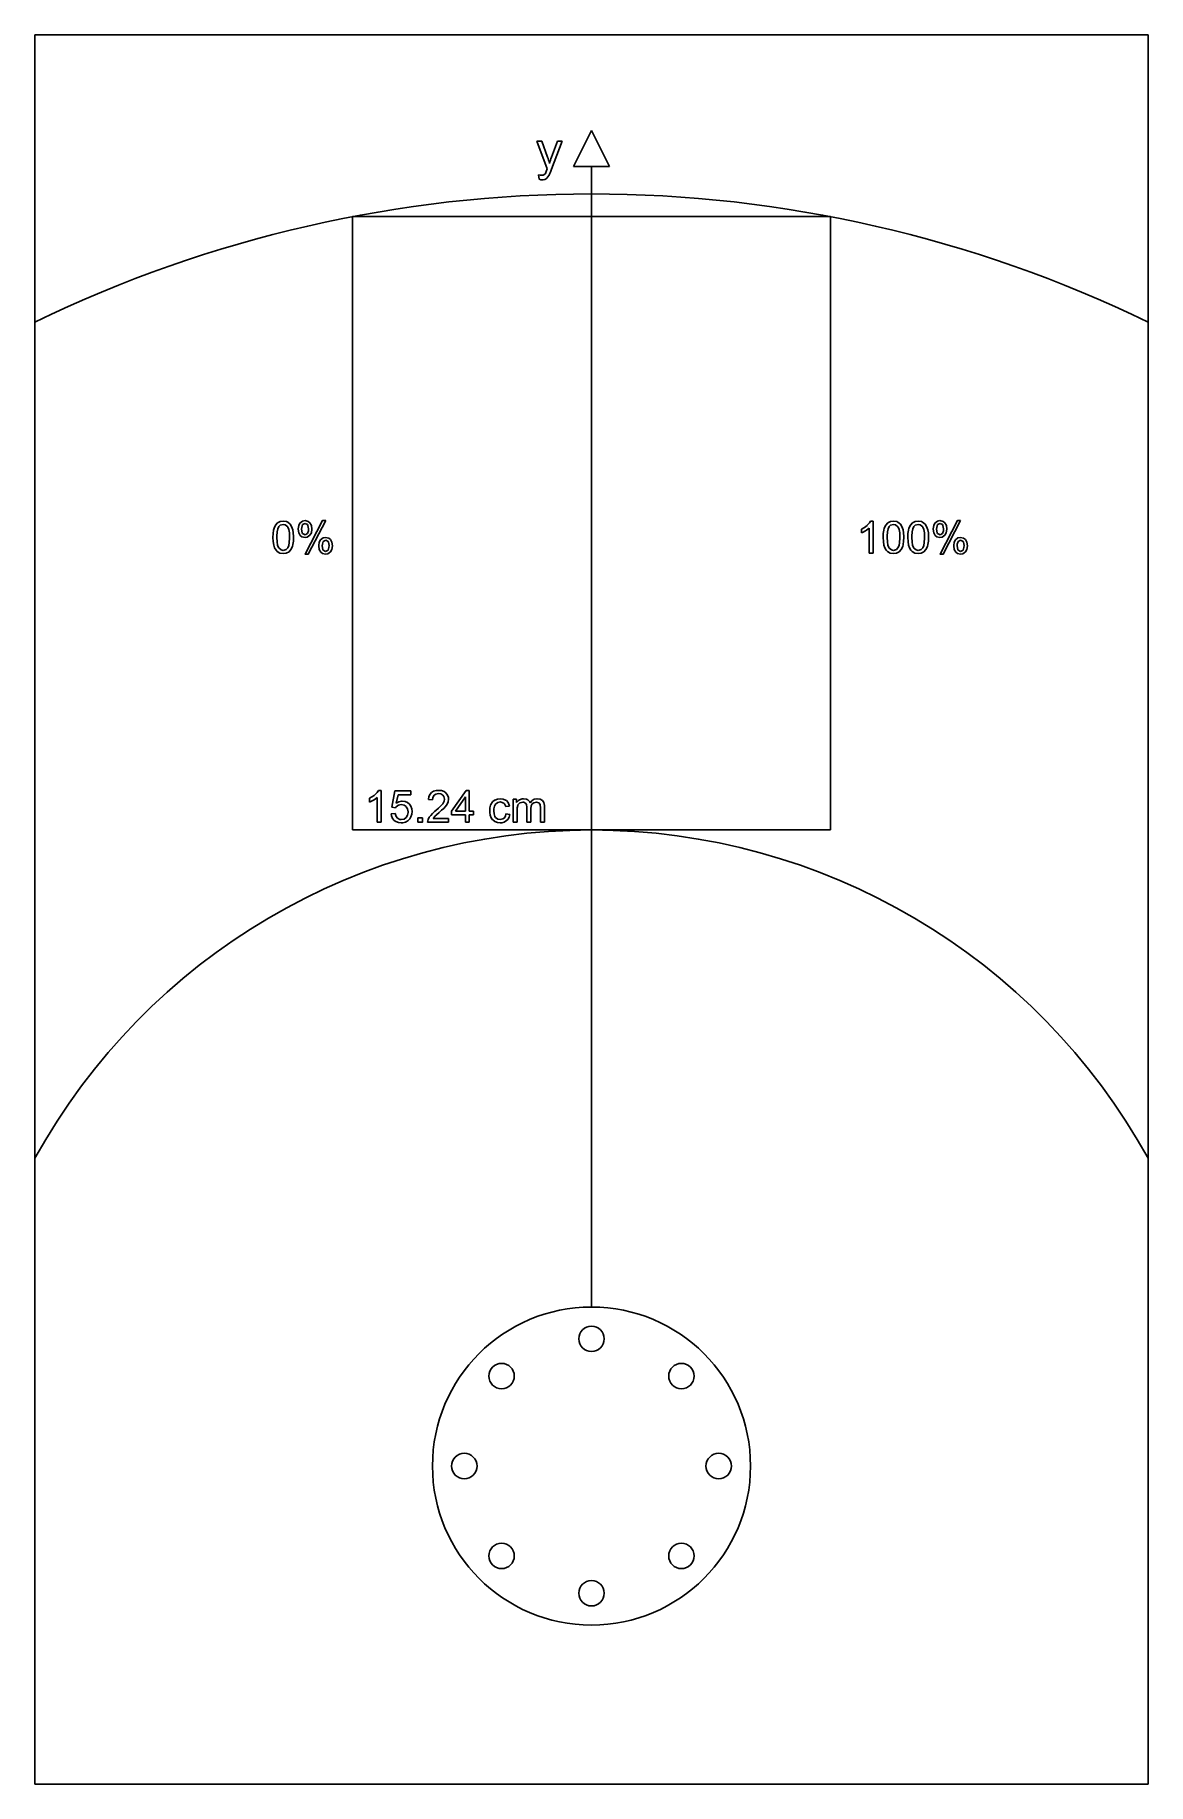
# Model space of a CAD drawing. Header units: millimetres. Extents: x 0 to 350, y 0 to 550.
import ezdxf

# ---------------------------------------------------------------- set-up
doc = ezdxf.new("R2010")
doc.units = ezdxf.units.MM
doc.layers.add('Cut', color=1, linetype='Continuous')
doc.layers.add('Engraver', color=30, linetype='Continuous')

msp = doc.modelspace()

# ---------------------------------------------------------------- linework, layer by layer
at = {"layer": 'Cut'}
msp.add_lwpolyline([(0, 550), (350, 550), (350, 0), (0, 0)], close=True, dxfattribs=at)
for centre in [(175, 140), (146.72, 128.28), (203.28, 128.28), (135, 100), (215, 100), (146.72, 71.72), (203.28, 71.72), (175, 60)]:
    msp.add_circle(centre, 4, dxfattribs=at)
at = {"layer": 'Engraver'}
for p, q in [((175, 520), (169.35, 508.6)), ((175, 520), (180.65, 508.6)), ((159.37, 516.66), (157.78, 516.66)), ((157.78, 516.66), (161.08, 507.95)), ((161.18, 511.63), (159.37, 516.66)), ((161.34, 511.16), (161.18, 511.63)), ((162.4, 511.55), (162.23, 511.07)), ((162.41, 511.59), (162.4, 511.55)), ((164.27, 516.66), (162.41, 511.59)), ((162.43, 507.82), (165.74, 516.66)), ((165.74, 516.66), (164.27, 516.66)), ((158.38, 506), (158.55, 504.62)), ((158.91, 505.89), (158.38, 506)), ((160.01, 506.04), (159.76, 505.93)), ((160.4, 506.35), (160.01, 506.04)), ((160.49, 506.49), (160.4, 506.35)), ((160.65, 506.8), (160.49, 506.49)), ((160.86, 507.34), (160.65, 506.8)), ((160.95, 507.59), (160.86, 507.34)), ((161.08, 507.95), (160.95, 507.59)), ((161.5, 510.68), (161.34, 511.16)), ((161.64, 510.2), (161.5, 510.68)), ((161.78, 509.7), (161.64, 510.2)), ((161.64, 505.91), (161.8, 506.23)), ((161.8, 509.61), (161.78, 509.7)), ((161.94, 510.1), (161.8, 509.61)), ((161.8, 506.23), (161.98, 506.66)), ((162.07, 510.59), (161.94, 510.1)), ((161.98, 506.66), (162.2, 507.19)), ((162.23, 511.07), (162.07, 510.59)), ((162.2, 507.19), (162.43, 507.82)), ((169.35, 508.6), (175, 508.6)), ((175, 150), (175, 508.6)), ((180.65, 508.6), (175, 508.6)), ((158.55, 504.62), (159.03, 504.49)), ((159.23, 505.87), (158.91, 505.89)), ((159.03, 504.49), (159.5, 504.44)), ((159.76, 505.93), (159.23, 505.87)), ((159.5, 504.44), (159.8, 504.46)), ((159.8, 504.46), (160.28, 504.56)), ((160.28, 504.56), (160.71, 504.78)), ((160.71, 504.78), (160.99, 505.01)), ((160.99, 505.01), (161.31, 505.38)), ((161.31, 505.38), (161.61, 505.85)), ((161.61, 505.85), (161.64, 505.91)), ((99.88, 300), (99.88, 492.88)), ((99.88, 492.88), (250.12, 492.88)), ((250.12, 300), (250.12, 492.88)), ((76.25, 396.56), (75.65, 395.87)), ((77.14, 397.01), (76.25, 396.56)), ((77.09, 395.82), (78.04, 396.11)), ((78.07, 397.13), (77.14, 397.01)), ((78.04, 396.11), (78.7, 395.99)), ((79.11, 396.98), (78.07, 397.13)), ((79.47, 396.83), (79.11, 396.98)), ((80.28, 396.14), (79.47, 396.83)), ((80.46, 395.87), (80.28, 396.14)), ((83.32, 396.53), (82.97, 395.79)), ((84.1, 397.13), (83.32, 396.53)), ((83.89, 395.16), (84.16, 396.02)), ((84.91, 397.28), (84.1, 397.13)), ((84.16, 396.02), (84.94, 396.41)), ((85.89, 397.04), (84.91, 397.28)), ((84.94, 396.41), (85.68, 396.02)), ((85.68, 396.02), (85.83, 395.79)), ((86.46, 396.59), (85.89, 397.04)), ((86.91, 395.79), (86.46, 396.59)), ((262.44, 396.62), (261.67, 395.82)), ((262.77, 397.13), (262.44, 396.62)), ((263.55, 397.13), (262.77, 397.13)), ((263.55, 387.1), (263.55, 397.13)), ((268.15, 396.56), (267.55, 395.87)), ((269.04, 397.01), (268.15, 396.56)), ((268.98, 395.82), (269.94, 396.11)), ((269.97, 397.13), (269.04, 397.01)), ((269.94, 396.11), (270.59, 395.99)), ((271.01, 396.98), (269.97, 397.13)), ((271.37, 396.83), (271.01, 396.98)), ((272.18, 396.14), (271.37, 396.83)), ((272.38, 395.87), (272.18, 396.14)), ((275.91, 396.56), (275.31, 395.87)), ((276.8, 397.01), (275.91, 396.56)), ((276.74, 395.82), (277.7, 396.11)), ((277.73, 397.13), (276.8, 397.01)), ((277.7, 396.11), (278.35, 395.99)), ((278.8, 396.98), (277.73, 397.13)), ((279.13, 396.83), (278.8, 396.98)), ((279.94, 396.14), (279.13, 396.83)), ((280.14, 395.87), (279.94, 396.14)), ((283.01, 396.53), (282.62, 395.79)), ((283.79, 397.13), (283.01, 396.53)), ((283.55, 395.16), (283.85, 396.02)), ((284.56, 397.28), (283.79, 397.13)), ((283.85, 396.02), (284.59, 396.41)), ((285.58, 397.04), (284.56, 397.28)), ((284.59, 396.41), (285.37, 396.02)), ((285.37, 396.02), (285.49, 395.79)), ((286.11, 396.59), (285.58, 397.04)), ((286.59, 395.79), (286.11, 396.59)), ((74.85, 393.25), (74.79, 392.02)), ((74.79, 392.02), (74.79, 391.99)), ((74.79, 391.99), (74.88, 390.68)), ((75, 394.29), (74.85, 393.25)), ((74.88, 390.68), (75.06, 389.61)), ((75.17, 394.89), (75, 394.29)), ((75.65, 395.87), (75.17, 394.89)), ((76.07, 392.44), (76.16, 393.73)), ((76.07, 392.02), (76.07, 392.44)), ((76.13, 390.65), (76.07, 392.02)), ((76.28, 389.58), (76.13, 390.65)), ((76.16, 393.73), (76.37, 394.71)), ((76.37, 394.71), (76.7, 395.4)), ((76.7, 395.4), (77.09, 395.82)), ((78.7, 395.99), (79.47, 395.31)), ((79.47, 395.31), (79.53, 395.22)), ((79.53, 395.22), (79.83, 394.47)), ((79.83, 394.47), (80.01, 393.43)), ((80.04, 391.79), (79.98, 390.44)), ((80.01, 393.43), (80.07, 392.02)), ((80.07, 392.02), (80.04, 391.79)), ((80.91, 394.95), (80.46, 395.87)), ((81.08, 394.38), (80.91, 394.95)), ((81.23, 393.49), (81.08, 394.38)), ((81.11, 389.79), (81.26, 390.8)), ((81.32, 392.32), (81.23, 393.49)), ((81.26, 390.8), (81.32, 392.02)), ((81.32, 392.02), (81.32, 392.32)), ((82.97, 395.79), (82.79, 394.71)), ((82.79, 394.71), (82.79, 394.62)), ((82.79, 394.62), (82.97, 393.49)), ((82.97, 393.49), (83.41, 392.65)), ((83.41, 392.65), (83.92, 392.23)), ((83.86, 394.56), (83.89, 395.16)), ((84.04, 393.46), (83.86, 394.56)), ((83.92, 392.23), (84.91, 391.99)), ((84.16, 393.22), (84.04, 393.46)), ((84.94, 392.83), (84.16, 393.22)), ((84.91, 391.99), (85.59, 392.08)), ((85.71, 393.22), (84.94, 392.83)), ((85.59, 392.08), (86.46, 392.68)), ((85.98, 394.11), (85.71, 393.22)), ((85.83, 395.79), (86.01, 394.68)), ((86.01, 394.68), (85.98, 394.11)), ((86.46, 392.68), (86.91, 393.49)), ((87.05, 394.65), (86.91, 395.79)), ((86.91, 393.49), (87.05, 394.62)), ((87.05, 394.62), (87.05, 394.65)), ((89.41, 390.53), (89.26, 389.46)), ((89.8, 391.28), (89.41, 390.53)), ((90.58, 391.88), (89.8, 391.28)), ((90.37, 389.91), (90.64, 390.77)), ((91.35, 392.02), (90.58, 391.88)), ((90.64, 390.77), (91.41, 391.16)), ((92.37, 391.79), (91.35, 392.02)), ((91.41, 391.16), (92.16, 390.77)), ((92.16, 390.77), (92.31, 390.53)), ((92.31, 390.53), (92.46, 389.43)), ((92.93, 391.34), (92.37, 391.79)), ((93.38, 390.53), (92.93, 391.34)), ((93.53, 389.4), (93.38, 390.53)), ((260.83, 395.16), (259.88, 394.62)), ((259.88, 394.62), (259.88, 393.43)), ((259.88, 393.43), (260.18, 393.58)), ((260.18, 393.58), (261.16, 394.08)), ((261.67, 395.79), (260.83, 395.16)), ((261.16, 394.08), (261.52, 394.29)), ((261.52, 394.29), (262.33, 394.92)), ((261.67, 395.82), (261.67, 395.79)), ((262.33, 394.92), (262.33, 387.1)), ((266.74, 393.25), (266.71, 392.02)), ((266.71, 392.02), (266.71, 391.99)), ((266.71, 391.99), (266.77, 390.68)), ((266.89, 394.29), (266.74, 393.25)), ((266.77, 390.68), (266.95, 389.61)), ((267.07, 394.89), (266.89, 394.29)), ((267.55, 395.87), (267.07, 394.89)), ((267.97, 392.44), (268.06, 393.73)), ((267.97, 392.02), (267.97, 392.44)), ((268.03, 390.65), (267.97, 392.02)), ((268.21, 389.58), (268.03, 390.65)), ((268.06, 393.73), (268.26, 394.71)), ((268.26, 394.71), (268.59, 395.4)), ((268.59, 395.4), (268.98, 395.82)), ((270.59, 395.99), (271.37, 395.31)), ((271.37, 395.31), (271.43, 395.22)), ((271.43, 395.22), (271.73, 394.47)), ((271.73, 394.47), (271.91, 393.43)), ((271.97, 391.79), (271.88, 390.44)), ((271.91, 393.43), (271.97, 392.02)), ((271.97, 392.02), (271.97, 391.79)), ((272.83, 394.95), (272.38, 395.87)), ((272.98, 394.38), (272.83, 394.95)), ((273.16, 393.49), (272.98, 394.38)), ((273.01, 389.79), (273.16, 390.8)), ((273.22, 392.32), (273.16, 393.49)), ((273.16, 390.8), (273.22, 392.02)), ((273.22, 392.02), (273.22, 392.32)), ((274.5, 393.25), (274.47, 392.02)), ((274.47, 392.02), (274.47, 391.99)), ((274.47, 391.99), (274.53, 390.68)), ((274.65, 394.29), (274.5, 393.25)), ((274.53, 390.68), (274.71, 389.61)), ((274.83, 394.89), (274.65, 394.29)), ((275.31, 395.87), (274.83, 394.89)), ((275.73, 392.44), (275.82, 393.73)), ((275.73, 392.02), (275.73, 392.44)), ((275.79, 390.65), (275.73, 392.02)), ((275.97, 389.58), (275.79, 390.65)), ((275.82, 393.73), (276.03, 394.71)), ((276.03, 394.71), (276.35, 395.4)), ((276.35, 395.4), (276.74, 395.82)), ((278.35, 395.99), (279.16, 395.31)), ((279.16, 395.31), (279.22, 395.22)), ((279.22, 395.22), (279.49, 394.47)), ((279.49, 394.47), (279.67, 393.43)), ((279.73, 391.79), (279.64, 390.44)), ((279.67, 393.43), (279.73, 392.02)), ((279.73, 392.02), (279.73, 391.79)), ((280.59, 394.95), (280.14, 395.87)), ((280.74, 394.38), (280.59, 394.95)), ((280.92, 393.49), (280.74, 394.38)), ((280.77, 389.79), (280.92, 390.8)), ((280.98, 392.32), (280.92, 393.49)), ((280.92, 390.8), (280.98, 392.02)), ((280.98, 392.02), (280.98, 392.32)), ((282.62, 395.79), (282.47, 394.71)), ((282.47, 394.71), (282.47, 394.62)), ((282.47, 394.62), (282.62, 393.49)), ((282.62, 393.49), (283.07, 392.65)), ((283.07, 392.65), (283.58, 392.23)), ((283.52, 394.56), (283.55, 395.16)), ((283.7, 393.46), (283.52, 394.56)), ((283.58, 392.23), (284.56, 391.99)), ((283.85, 393.22), (283.7, 393.46)), ((284.59, 392.83), (283.85, 393.22)), ((284.56, 391.99), (285.25, 392.08)), ((285.37, 393.22), (284.59, 392.83)), ((285.25, 392.08), (286.11, 392.68)), ((285.64, 394.11), (285.37, 393.22)), ((285.49, 395.79), (285.67, 394.68)), ((285.67, 394.68), (285.64, 394.11)), ((286.11, 392.68), (286.56, 393.49)), ((286.56, 393.49), (286.74, 394.62)), ((286.74, 394.65), (286.59, 395.79)), ((286.74, 394.62), (286.74, 394.65)), ((289.07, 390.53), (288.92, 389.46)), ((289.46, 391.28), (289.07, 390.53)), ((290.23, 391.88), (289.46, 391.28)), ((290.02, 389.91), (290.29, 390.77)), ((291.04, 392.02), (290.23, 391.88)), ((290.29, 390.77), (291.07, 391.16)), ((292.02, 391.79), (291.04, 392.02)), ((291.07, 391.16), (291.82, 390.77)), ((291.82, 390.77), (291.96, 390.53)), ((291.96, 390.53), (292.14, 389.43)), ((292.59, 391.34), (292.02, 391.79)), ((293.04, 390.53), (292.59, 391.34)), ((293.19, 389.4), (293.04, 390.53)), ((75.06, 389.61), (75.35, 388.68)), ((75.35, 388.68), (75.8, 387.96)), ((75.8, 387.96), (76.13, 387.61)), ((76.13, 387.61), (77, 387.1)), ((76.58, 388.86), (76.28, 389.58)), ((76.64, 388.77), (76.58, 388.86)), ((77.44, 388.05), (76.64, 388.77)), ((77, 387.1), (78.07, 386.92)), ((78.07, 387.94), (77.44, 388.05)), ((79, 388.23), (78.07, 387.94)), ((78.07, 386.92), (79, 387.04)), ((79.47, 388.77), (79, 388.23)), ((79, 387.04), (79.89, 387.52)), ((79.8, 389.43), (79.47, 388.77)), ((79.98, 390.44), (79.8, 389.43)), ((79.89, 387.52), (80.49, 388.17)), ((80.49, 388.17), (80.97, 389.19)), ((80.97, 389.19), (81.11, 389.79)), ((89.26, 389.46), (89.26, 389.37)), ((89.26, 389.37), (89.41, 388.23)), ((89.41, 388.23), (89.86, 387.4)), ((89.86, 387.4), (90.37, 386.98)), ((90.34, 389.31), (90.37, 389.91)), ((90.49, 388.2), (90.34, 389.31)), ((90.37, 386.98), (91.38, 386.74)), ((90.64, 387.96), (90.49, 388.2)), ((91.38, 387.58), (90.64, 387.96)), ((92.16, 387.96), (91.38, 387.58)), ((91.38, 386.74), (92.07, 386.83)), ((92.07, 386.83), (92.9, 387.43)), ((92.43, 388.86), (92.16, 387.96)), ((92.46, 389.43), (92.43, 388.86)), ((92.9, 387.43), (93.38, 388.23)), ((93.38, 388.23), (93.53, 389.37)), ((93.53, 389.37), (93.53, 389.4)), ((262.33, 387.1), (263.55, 387.1)), ((266.95, 389.61), (267.25, 388.68)), ((267.25, 388.68), (267.7, 387.96)), ((267.7, 387.96), (268.03, 387.61)), ((268.03, 387.61), (268.89, 387.1)), ((268.47, 388.86), (268.21, 389.58)), ((268.53, 388.77), (268.47, 388.86)), ((269.34, 388.05), (268.53, 388.77)), ((268.89, 387.1), (269.97, 386.92)), ((269.97, 387.94), (269.34, 388.05)), ((270.89, 388.23), (269.97, 387.94)), ((269.97, 386.92), (270.89, 387.04)), ((271.37, 388.77), (270.89, 388.23)), ((270.89, 387.04), (271.79, 387.52)), ((271.7, 389.43), (271.37, 388.77)), ((271.88, 390.44), (271.7, 389.43)), ((271.79, 387.52), (272.38, 388.17)), ((272.38, 388.17), (272.86, 389.19)), ((272.86, 389.19), (273.01, 389.79)), ((274.71, 389.61), (275.01, 388.68)), ((275.01, 388.68), (275.46, 387.96)), ((275.46, 387.96), (275.79, 387.61)), ((275.79, 387.61), (276.65, 387.1)), ((276.23, 388.86), (275.97, 389.58)), ((276.29, 388.77), (276.23, 388.86)), ((277.1, 388.05), (276.29, 388.77)), ((276.65, 387.1), (277.73, 386.92)), ((277.73, 387.94), (277.1, 388.05)), ((278.65, 388.23), (277.73, 387.94)), ((277.73, 386.92), (278.65, 387.04)), ((279.16, 388.77), (278.65, 388.23)), ((278.65, 387.04), (279.55, 387.52)), ((279.46, 389.43), (279.16, 388.77)), ((279.64, 390.44), (279.46, 389.43)), ((279.55, 387.52), (280.14, 388.17)), ((280.14, 388.17), (280.62, 389.19)), ((280.62, 389.19), (280.77, 389.79)), ((288.92, 389.46), (288.92, 389.37)), ((288.92, 389.37), (289.07, 388.23)), ((289.07, 388.23), (289.52, 387.4)), ((289.52, 387.4), (290.05, 386.98)), ((289.99, 389.31), (290.02, 389.91)), ((290.17, 388.2), (289.99, 389.31)), ((290.05, 386.98), (291.04, 386.74)), ((290.29, 387.96), (290.17, 388.2)), ((291.07, 387.58), (290.29, 387.96)), ((291.04, 386.74), (291.73, 386.83)), ((291.85, 387.96), (291.07, 387.58)), ((291.73, 386.83), (292.59, 387.43)), ((292.11, 388.86), (291.85, 387.96)), ((292.14, 389.43), (292.11, 388.86)), ((292.59, 387.43), (293.04, 388.23)), ((293.04, 388.23), (293.19, 389.37)), ((293.19, 389.37), (293.19, 389.4)), ((105.97, 310.39), (105.16, 309.96)), ((105.16, 309.96), (105.16, 308.77)), ((105.16, 308.77), (105.63, 308.96)), ((105.63, 308.96), (106.46, 309.41)), ((106.68, 310.88), (105.97, 310.39)), ((106.46, 309.41), (106.97, 309.72)), ((106.97, 311.13), (106.68, 310.88)), ((107.63, 311.81), (106.97, 311.13)), ((106.97, 309.72), (107.63, 310.25)), ((108.07, 312.47), (107.63, 311.81)), ((107.63, 310.25), (107.63, 302.42)), ((108.85, 312.47), (108.07, 312.47)), ((108.85, 302.42), (108.85, 312.47)), ((113.18, 312.28), (112.22, 307.15)), ((118.15, 312.28), (113.18, 312.28)), ((113.62, 308.43), (114.17, 311.11)), ((114.42, 308.85), (113.62, 308.43)), ((114.17, 311.11), (118.15, 311.11)), ((115.24, 309.04), (114.42, 308.85)), ((115.51, 309.05), (115.24, 309.04)), ((116.38, 308.94), (115.51, 309.05)), ((117.15, 308.62), (116.38, 308.94)), ((117.72, 308.15), (117.15, 308.62)), ((118.22, 307.48), (117.72, 308.15)), ((118.15, 311.11), (118.15, 312.28)), ((123.89, 310.49), (123.72, 309.57)), ((123.72, 309.57), (124.96, 309.44)), ((124.26, 311.25), (123.89, 310.49)), ((124.68, 311.74), (124.26, 311.25)), ((125.35, 312.16), (124.68, 311.74)), ((124.96, 309.44), (125.09, 310.22)), ((125.09, 310.22), (125.51, 310.92)), ((126.18, 312.41), (125.35, 312.16)), ((125.51, 310.92), (126.06, 311.28)), ((126.06, 311.28), (126.93, 311.45)), ((126.96, 312.47), (126.18, 312.41)), ((126.93, 311.45), (127.57, 311.36)), ((127.88, 312.38), (126.96, 312.47)), ((128.05, 308.02), (127.55, 307.48)), ((127.57, 311.36), (128.29, 310.96)), ((128.68, 312.08), (127.88, 312.38)), ((128.24, 308.24), (128.05, 308.02)), ((128.69, 309.07), (128.24, 308.24)), ((128.29, 310.96), (128.6, 310.55)), ((128.6, 310.55), (128.8, 309.72)), ((129.22, 311.67), (128.68, 312.08)), ((128.8, 309.72), (128.69, 309.07)), ((129.75, 310.99), (129.22, 311.67)), ((129.41, 307.79), (129.82, 308.51)), ((130.04, 310.19), (129.75, 310.99)), ((129.82, 308.51), (129.94, 308.83)), ((129.94, 308.83), (130.07, 309.69)), ((130.07, 309.69), (130.04, 310.19)), ((135.56, 312.42), (131, 305.95)), ((132.2, 305.95), (135.33, 310.46)), ((135.33, 310.46), (135.33, 305.95)), ((136.56, 312.42), (135.56, 312.42)), ((136.56, 305.95), (136.56, 312.42)), ((143.39, 308.07), (143.28, 307.77)), ((143.86, 308.82), (143.39, 308.07)), ((144.52, 309.36), (143.86, 308.82)), ((144.48, 307.52), (144.84, 308.16)), ((144.58, 309.4), (144.52, 309.36)), ((145.39, 309.72), (144.58, 309.4)), ((144.84, 308.16), (145.5, 308.66)), ((146.26, 309.83), (145.39, 309.72)), ((145.5, 308.66), (146.36, 308.82)), ((146.31, 309.83), (146.26, 309.83)), ((147.23, 309.72), (146.31, 309.83)), ((146.36, 308.82), (146.64, 308.8)), ((146.64, 308.8), (147.4, 308.46)), ((148, 309.41), (147.23, 309.72)), ((147.4, 308.46), (147.65, 308.19)), ((147.65, 308.19), (148.01, 307.35)), ((148.23, 309.24), (148, 309.41)), ((148.79, 308.63), (148.23, 309.24)), ((149.13, 307.82), (148.79, 308.63)), ((151.46, 309.68), (150.37, 309.68)), ((150.37, 309.68), (150.37, 302.42)), ((151.46, 308.65), (151.46, 309.68)), ((152.04, 309.29), (151.46, 308.65)), ((151.87, 307.87), (152.43, 308.49)), ((152.36, 309.52), (152.04, 309.29)), ((153.18, 309.8), (152.36, 309.52)), ((152.43, 308.49), (152.54, 308.57)), ((152.54, 308.57), (153.38, 308.77)), ((153.66, 309.83), (153.18, 309.8)), ((153.38, 308.77), (153.68, 308.74)), ((154.55, 309.71), (153.66, 309.83)), ((153.68, 308.74), (154.36, 308.37)), ((154.36, 308.37), (154.52, 308.05)), ((154.52, 308.05), (154.66, 307.13)), ((154.97, 309.5), (154.55, 309.71)), ((155.56, 308.88), (154.97, 309.5)), ((155.7, 308.57), (155.56, 308.88)), ((156.3, 309.24), (155.7, 308.57)), ((156.02, 307.62), (156.39, 308.27)), ((157, 309.66), (156.3, 309.24)), ((156.39, 308.27), (156.83, 308.58)), ((156.83, 308.58), (157.67, 308.77)), ((157.79, 309.83), (157, 309.66)), ((157.67, 308.77), (158.4, 308.57)), ((157.94, 309.83), (157.79, 309.83)), ((158.86, 309.69), (157.94, 309.83)), ((158.4, 308.57), (158.84, 308.05)), ((158.84, 308.05), (158.87, 307.93)), ((159.54, 309.3), (158.86, 309.69)), ((159.59, 309.24), (159.54, 309.3)), ((159.99, 308.6), (159.59, 309.24)), ((160.17, 307.69), (159.99, 308.6)), ((113.28, 305.15), (112, 305.04)), ((112, 305.04), (112.11, 304.45)), ((112.11, 304.45), (112.43, 303.65)), ((112.22, 307.15), (113.35, 307.01)), ((112.43, 303.65), (112.98, 303.01)), ((112.98, 303.01), (113.5, 302.65)), ((113.54, 304.26), (113.28, 305.15)), ((113.35, 307.01), (113.45, 307.13)), ((113.45, 307.13), (114.12, 307.71)), ((113.5, 302.65), (114.29, 302.36)), ((113.95, 303.75), (113.54, 304.26)), ((114.68, 303.33), (113.95, 303.75)), ((114.12, 307.71), (114.32, 307.8)), ((114.32, 307.8), (115.18, 307.98)), ((115.2, 303.26), (114.68, 303.33)), ((115.18, 307.98), (116.04, 307.82)), ((116.04, 303.43), (115.2, 303.26)), ((116.04, 307.82), (116.73, 307.37)), ((116.71, 303.93), (116.04, 303.43)), ((116.51, 302.48), (117.22, 302.87)), ((117.13, 304.62), (116.71, 303.93)), ((116.73, 307.37), (116.77, 307.3)), ((116.77, 307.3), (117.18, 306.62)), ((117.3, 305.49), (117.13, 304.62)), ((117.18, 306.62), (117.32, 305.71)), ((117.22, 302.87), (117.83, 303.47)), ((117.32, 305.71), (117.3, 305.49)), ((117.83, 303.47), (118.24, 304.12)), ((118.52, 306.7), (118.22, 307.48)), ((118.24, 304.12), (118.52, 304.93)), ((118.61, 305.82), (118.52, 306.7)), ((118.52, 304.93), (118.61, 305.82)), ((123.62, 303.28), (123.48, 302.42)), ((124, 304.03), (123.62, 303.28)), ((124.43, 304.6), (124, 304.03)), ((124.95, 305.17), (124.43, 304.6)), ((125.64, 305.79), (124.95, 305.17)), ((125.18, 303.61), (125.7, 304.28)), ((130.08, 303.61), (125.18, 303.61)), ((126.04, 306.12), (125.64, 305.79)), ((125.7, 304.28), (125.74, 304.32)), ((125.74, 304.32), (126.26, 304.79)), ((126.88, 306.85), (126.04, 306.12)), ((126.26, 304.79), (127.12, 305.53)), ((127.55, 307.48), (126.88, 306.85)), ((127.12, 305.53), (127.88, 306.2)), ((127.88, 306.2), (128.54, 306.79)), ((128.54, 306.79), (129.01, 307.29)), ((129.01, 307.29), (129.41, 307.79)), ((130.08, 302.42), (130.08, 303.61)), ((131, 305.95), (131, 304.82)), ((131, 304.82), (135.33, 304.82)), ((135.33, 305.95), (132.2, 305.95)), ((135.33, 304.82), (135.33, 302.42)), ((137.92, 305.95), (136.56, 305.95)), ((136.56, 302.42), (136.56, 304.82)), ((136.56, 304.82), (137.92, 304.82)), ((137.92, 304.82), (137.92, 305.95)), ((143.08, 306.95), (143, 306.02)), ((143, 306.02), (143.02, 305.54)), ((143.02, 305.54), (143.17, 304.64)), ((143.28, 307.77), (143.08, 306.95)), ((143.17, 304.64), (143.47, 303.87)), ((143.47, 303.87), (143.91, 303.23)), ((143.91, 303.23), (143.97, 303.18)), ((143.97, 303.18), (144.63, 302.67)), ((144.27, 306.06), (144.3, 306.65)), ((144.36, 305.04), (144.27, 306.06)), ((144.3, 306.65), (144.48, 307.52)), ((144.61, 304.26), (144.36, 305.04)), ((144.83, 303.93), (144.61, 304.26)), ((144.63, 302.67), (145.41, 302.36)), ((145.5, 303.42), (144.83, 303.93)), ((146.28, 303.28), (145.5, 303.42)), ((147.14, 303.47), (146.28, 303.28)), ((146.76, 302.3), (147.59, 302.51)), ((147.5, 303.72), (147.14, 303.47)), ((147.93, 304.37), (147.5, 303.72)), ((147.59, 302.51), (148.31, 302.97)), ((148.1, 305.07), (147.93, 304.37)), ((148.01, 307.35), (149.2, 307.54)), ((149.31, 304.92), (148.1, 305.07)), ((148.31, 302.97), (148.64, 303.33)), ((148.64, 303.33), (149.07, 304.04)), ((149.07, 304.04), (149.31, 304.92)), ((149.2, 307.54), (149.13, 307.82)), ((151.58, 306.18), (151.63, 306.95)), ((151.58, 302.42), (151.58, 306.18)), ((151.63, 306.95), (151.79, 307.69)), ((151.79, 307.69), (151.87, 307.87)), ((154.66, 307.13), (154.66, 302.42)), ((155.89, 306.66), (156.02, 307.62)), ((155.89, 306.63), (155.89, 306.66)), ((155.89, 302.42), (155.89, 306.63)), ((158.87, 307.93), (158.95, 306.99)), ((158.95, 306.99), (158.95, 302.42)), ((160.17, 307.4), (160.17, 307.69)), ((160.17, 302.42), (160.17, 307.4)), ((99.88, 300), (250.12, 300)), ((107.63, 302.42), (108.85, 302.42)), ((114.29, 302.36), (115.2, 302.25)), ((115.2, 302.25), (115.66, 302.28)), ((115.66, 302.28), (116.51, 302.48)), ((123.48, 302.42), (130.08, 302.42)), ((135.33, 302.42), (136.56, 302.42)), ((145.41, 302.36), (146.29, 302.26)), ((146.29, 302.26), (146.76, 302.3)), ((150.37, 302.42), (151.58, 302.42)), ((154.66, 302.42), (155.89, 302.42)), ((158.95, 302.42), (160.17, 302.42))]:
    msp.add_line(p, q, dxfattribs=at)
for points in [[(91.41, 397.28), (90.4, 397.28), (84.94, 386.74), (85.95, 386.74)], [(291.07, 397.28), (290.05, 397.28), (284.59, 386.74), (285.61, 386.74)], [(120.44, 302.42), (120.44, 303.82), (121.84, 303.82), (121.84, 302.42), (120.44, 302.42)]]:
    msp.add_lwpolyline(points, close=True, dxfattribs=at)
msp.add_circle((175, 100), 50, dxfattribs=at)
for radius, start, end in [(400, 64.0555, 115.9445), (200, 28.955, 151.045)]:
    msp.add_arc((175, 100), radius, start, end, dxfattribs=at)

doc.saveas('drawing.dxf')
